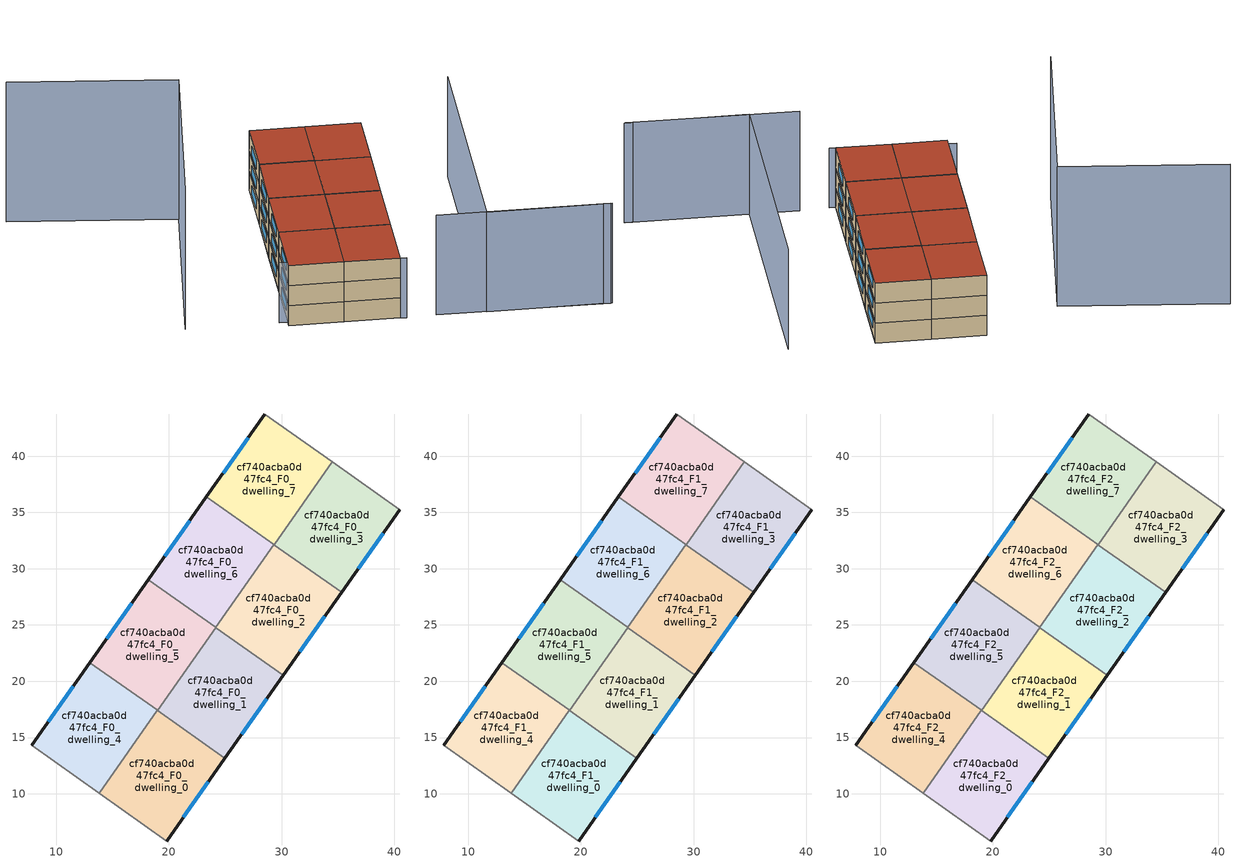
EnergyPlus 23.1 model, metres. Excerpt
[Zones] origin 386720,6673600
cf740acba0d47fc4_F0_dwelling_0
 floor ground (EU_floor_Construction): 24.97,13.18 19.78,5.81 13.79,10.06 18.96,17.41 z0
 wall outside (EU_wall_Construction): 19.78,5.81 24.97,13.18 z0:3
 wall to cf740acba0d47fc4_F0_dwelling_1 (EU_wall_Construction): 24.97,13.18 18.96,17.41 z0:3
 wall adiabatic (EU_wall_Construction): 13.79,10.06 19.78,5.81 z0:3
 wall to cf740acba0d47fc4_F0_dwelling_4 (EU_wall_Construction): 18.96,17.41 13.79,10.06 z0:3
 window (EU_Window_Construction): 21.26,7.92 23.49,11.07 z0.86:2.14
cf740acba0d47fc4_F0_dwelling_1
 floor ground (EU_floor_Construction): 30.15,20.53 24.97,13.18 18.96,17.41 24.14,24.76 z0
 wall outside (EU_wall_Construction): 24.97,13.18 30.15,20.53 z0:3
 wall to cf740acba0d47fc4_F0_dwelling_2 (EU_wall_Construction): 30.15,20.53 24.14,24.76 z0:3
 wall to cf740acba0d47fc4_F0_dwelling_5 (EU_wall_Construction): 24.14,24.76 18.98,17.44 z0:3
 wall to cf740acba0d47fc4_F0_dwelling_4 (EU_wall_Construction): 18.98,17.43 18.96,17.41 z0:3
 window (EU_Window_Construction): 26.45,15.28 28.67,18.43 z0.86:2.14
cf740acba0d47fc4_F0_dwelling_2
 floor ground (EU_floor_Construction): 35.33,27.89 30.15,20.53 24.14,24.76 29.32,32.12 z0
 wall outside (EU_wall_Construction): 30.15,20.53 35.33,27.89 z0:3
 wall to cf740acba0d47fc4_F0_dwelling_3 (EU_wall_Construction): 35.33,27.89 29.32,32.12 z0:3
 wall to cf740acba0d47fc4_F0_dwelling_6 (EU_wall_Construction): 29.32,32.12 24.16,24.79 z0:3
 wall to cf740acba0d47fc4_F0_dwelling_5 (EU_wall_Construction): 24.16,24.79 24.14,24.76 z0:3
 window (EU_Window_Construction): 31.63,22.64 33.85,25.79 z0.86:2.14
cf740acba0d47fc4_F0_dwelling_3
 floor ground (EU_floor_Construction): 40.51,35.24 35.33,27.89 29.32,32.12 34.51,39.49 z0
 wall outside (EU_wall_Construction): 35.33,27.89 40.51,35.24 z0:3
 wall adiabatic (EU_wall_Construction): 40.51,35.24 34.51,39.49 z0:3
 wall to cf740acba0d47fc4_F0_dwelling_7 (EU_wall_Construction): 34.51,39.49 29.34,32.15 z0:3
 wall to cf740acba0d47fc4_F0_dwelling_6 (EU_wall_Construction): 29.34,32.15 29.32,32.12 z0:3
 window (EU_Window_Construction): 36.81,29.99 39.03,33.14 z0.86:2.14
cf740acba0d47fc4_F0_dwelling_4
 floor ground (EU_floor_Construction): 18.98,17.43 13.79,10.06 7.8,14.3 12.98,21.66 z0
 wall outside (EU_wall_Construction): 12.98,21.66 7.8,14.3 z0:3
 wall to cf740acba0d47fc4_F0_dwelling_5 (EU_wall_Construction): 18.98,17.43 12.98,21.66 z0:3
 wall adiabatic (EU_wall_Construction): 7.8,14.3 13.79,10.06 z0:3
 window (EU_Window_Construction): 11.5,19.56 9.28,16.4 z0.86:2.14
cf740acba0d47fc4_F0_dwelling_5
 floor ground (EU_floor_Construction): 24.16,24.79 18.98,17.43 12.98,21.66 18.16,29.03 z0
 wall outside (EU_wall_Construction): 18.16,29.03 12.98,21.66 z0:3
 wall to cf740acba0d47fc4_F0_dwelling_6 (EU_wall_Construction): 24.16,24.79 18.16,29.03 z0:3
 window (EU_Window_Construction): 16.68,26.92 14.46,23.77 z0.86:2.14
cf740acba0d47fc4_F0_dwelling_6
 floor ground (EU_floor_Construction): 29.34,32.15 24.16,24.79 18.16,29.03 23.33,36.38 z0
 wall outside (EU_wall_Construction): 23.33,36.38 18.16,29.03 z0:3
 wall to cf740acba0d47fc4_F0_dwelling_7 (EU_wall_Construction): 29.34,32.15 23.33,36.38 z0:3
 window (EU_Window_Construction): 21.85,34.28 19.64,31.13 z0.86:2.14
cf740acba0d47fc4_F0_dwelling_7
 floor ground (EU_floor_Construction): 34.51,39.49 29.34,32.15 23.33,36.38 28.51,43.74 z0
 wall outside (EU_wall_Construction): 28.51,43.74 23.33,36.38 z0:3
 wall adiabatic (EU_wall_Construction): 34.51,39.49 28.51,43.74 z0:3
 window (EU_Window_Construction): 27.03,41.64 24.81,38.48 z0.86:2.14
cf740acba0d47fc4_F1_dwelling_0
 floor to cf740acba0d47fc4_F0_dwelling_0 (EU_floor_Construction): 24.97,13.18 19.78,5.81 13.79,10.06 18.96,17.41 z3
 wall outside (EU_wall_Construction): 19.78,5.81 24.97,13.18 z3:6
 wall to cf740acba0d47fc4_F1_dwelling_1 (EU_wall_Construction): 24.97,13.18 18.96,17.41 z3:6
 wall adiabatic (EU_wall_Construction): 13.79,10.06 19.78,5.81 z3:6
 wall to cf740acba0d47fc4_F1_dwelling_4 (EU_wall_Construction): 18.96,17.41 13.79,10.06 z3:6
 window (EU_Window_Construction): 21.26,7.92 23.49,11.07 z3.86:5.14
cf740acba0d47fc4_F1_dwelling_1
 floor to cf740acba0d47fc4_F0_dwelling_1 (EU_floor_Construction): 30.15,20.53 24.97,13.18 18.96,17.41 24.14,24.76 z3
 wall outside (EU_wall_Construction): 24.97,13.18 30.15,20.53 z3:6
 wall to cf740acba0d47fc4_F1_dwelling_2 (EU_wall_Construction): 30.15,20.53 24.14,24.76 z3:6
 wall to cf740acba0d47fc4_F1_dwelling_5 (EU_wall_Construction): 24.14,24.76 18.98,17.44 z3:6
 wall to cf740acba0d47fc4_F1_dwelling_4 (EU_wall_Construction): 18.98,17.43 18.96,17.41 z3:6
 window (EU_Window_Construction): 26.45,15.28 28.67,18.43 z3.86:5.14
cf740acba0d47fc4_F1_dwelling_2
 floor to cf740acba0d47fc4_F0_dwelling_2 (EU_floor_Construction): 35.33,27.89 30.15,20.53 24.14,24.76 29.32,32.12 z3
 wall outside (EU_wall_Construction): 30.15,20.53 35.33,27.89 z3:6
 wall to cf740acba0d47fc4_F1_dwelling_3 (EU_wall_Construction): 35.33,27.89 29.32,32.12 z3:6
 wall to cf740acba0d47fc4_F1_dwelling_6 (EU_wall_Construction): 29.32,32.12 24.16,24.79 z3:6
 wall to cf740acba0d47fc4_F1_dwelling_5 (EU_wall_Construction): 24.16,24.79 24.14,24.76 z3:6
 window (EU_Window_Construction): 31.63,22.64 33.85,25.79 z3.86:5.14
cf740acba0d47fc4_F1_dwelling_3
 floor to cf740acba0d47fc4_F0_dwelling_3 (EU_floor_Construction): 40.51,35.24 35.33,27.89 29.32,32.12 34.51,39.49 z3
 wall outside (EU_wall_Construction): 35.33,27.89 40.51,35.24 z3:6
 wall adiabatic (EU_wall_Construction): 40.51,35.24 34.51,39.49 z3:6
 wall to cf740acba0d47fc4_F1_dwelling_7 (EU_wall_Construction): 34.51,39.49 29.34,32.15 z3:6
 wall to cf740acba0d47fc4_F1_dwelling_6 (EU_wall_Construction): 29.34,32.15 29.32,32.12 z3:6
 window (EU_Window_Construction): 36.81,29.99 39.03,33.14 z3.86:5.14
cf740acba0d47fc4_F1_dwelling_4
 floor to cf740acba0d47fc4_F0_dwelling_4 (EU_floor_Construction): 18.98,17.43 13.79,10.06 7.8,14.3 12.98,21.66 z3
 wall outside (EU_wall_Construction): 12.98,21.66 7.8,14.3 z3:6
 wall to cf740acba0d47fc4_F1_dwelling_5 (EU_wall_Construction): 18.98,17.43 12.98,21.66 z3:6
 wall adiabatic (EU_wall_Construction): 7.8,14.3 13.79,10.06 z3:6
 window (EU_Window_Construction): 11.5,19.56 9.28,16.4 z3.86:5.14
cf740acba0d47fc4_F1_dwelling_5
 floor to cf740acba0d47fc4_F0_dwelling_5 (EU_floor_Construction): 24.16,24.79 18.98,17.43 12.98,21.66 18.16,29.03 z3
 wall outside (EU_wall_Construction): 18.16,29.03 12.98,21.66 z3:6
 wall to cf740acba0d47fc4_F1_dwelling_6 (EU_wall_Construction): 24.16,24.79 18.16,29.03 z3:6
 window (EU_Window_Construction): 16.68,26.92 14.46,23.77 z3.86:5.14
cf740acba0d47fc4_F1_dwelling_6
 floor to cf740acba0d47fc4_F0_dwelling_6 (EU_floor_Construction): 29.34,32.15 24.16,24.79 18.16,29.03 23.33,36.38 z3
 wall outside (EU_wall_Construction): 23.33,36.38 18.16,29.03 z3:6
 wall to cf740acba0d47fc4_F1_dwelling_7 (EU_wall_Construction): 29.34,32.15 23.33,36.38 z3:6
 window (EU_Window_Construction): 21.85,34.28 19.64,31.13 z3.86:5.14
cf740acba0d47fc4_F1_dwelling_7
 floor to cf740acba0d47fc4_F0_dwelling_7 (EU_floor_Construction): 34.51,39.49 29.34,32.15 23.33,36.38 28.51,43.74 z3
 wall outside (EU_wall_Construction): 28.51,43.74 23.33,36.38 z3:6
 wall adiabatic (EU_wall_Construction): 34.51,39.49 28.51,43.74 z3:6
 window (EU_Window_Construction): 27.03,41.64 24.81,38.48 z3.86:5.14
cf740acba0d47fc4_F2_dwelling_0
 floor to cf740acba0d47fc4_F1_dwelling_0 (EU_floor_Construction): 24.97,13.18 19.78,5.81 13.79,10.06 18.96,17.41 z6
 wall outside (EU_wall_Construction): 19.78,5.81 24.97,13.18 z6:9
 wall to cf740acba0d47fc4_F2_dwelling_1 (EU_wall_Construction): 24.97,13.18 18.96,17.41 z6:9
 wall adiabatic (EU_wall_Construction): 13.79,10.06 19.78,5.81 z6:9
 wall to cf740acba0d47fc4_F2_dwelling_4 (EU_wall_Construction): 18.96,17.41 13.79,10.06 z6:9
 window (EU_Window_Construction): 21.26,7.92 23.49,11.07 z6.86:8.14
 roof outside (EU_roof_Construction): 19.78,5.81 24.97,13.18 18.96,17.41 13.79,10.06 z9
cf740acba0d47fc4_F2_dwelling_1
 floor to cf740acba0d47fc4_F1_dwelling_1 (EU_floor_Construction): 30.15,20.53 24.97,13.18 18.96,17.41 24.14,24.76 z6
 wall outside (EU_wall_Construction): 24.97,13.18 30.15,20.53 z6:9
 wall to cf740acba0d47fc4_F2_dwelling_2 (EU_wall_Construction): 30.15,20.53 24.14,24.76 z6:9
 wall to cf740acba0d47fc4_F2_dwelling_5 (EU_wall_Construction): 24.14,24.76 18.98,17.44 z6:9
 wall to cf740acba0d47fc4_F2_dwelling_4 (EU_wall_Construction): 18.98,17.43 18.96,17.41 z6:9
 window (EU_Window_Construction): 26.45,15.28 28.67,18.43 z6.86:8.14
 roof outside (EU_roof_Construction): 24.97,13.18 30.15,20.53 24.14,24.76 18.96,17.41 z9
cf740acba0d47fc4_F2_dwelling_2
 floor to cf740acba0d47fc4_F1_dwelling_2 (EU_floor_Construction): 35.33,27.89 30.15,20.53 24.14,24.76 29.32,32.12 z6
 wall outside (EU_wall_Construction): 30.15,20.53 35.33,27.89 z6:9
 wall to cf740acba0d47fc4_F2_dwelling_3 (EU_wall_Construction): 35.33,27.89 29.32,32.12 z6:9
 wall to cf740acba0d47fc4_F2_dwelling_6 (EU_wall_Construction): 29.32,32.12 24.16,24.79 z6:9
 wall to cf740acba0d47fc4_F2_dwelling_5 (EU_wall_Construction): 24.16,24.79 24.14,24.76 z6:9
 window (EU_Window_Construction): 31.63,22.64 33.85,25.79 z6.86:8.14
 roof outside (EU_roof_Construction): 30.15,20.53 35.33,27.89 29.32,32.12 24.14,24.76 z9
cf740acba0d47fc4_F2_dwelling_3
 floor to cf740acba0d47fc4_F1_dwelling_3 (EU_floor_Construction): 40.51,35.24 35.33,27.89 29.32,32.12 34.51,39.49 z6
 wall outside (EU_wall_Construction): 35.33,27.89 40.51,35.24 z6:9
 wall adiabatic (EU_wall_Construction): 40.51,35.24 34.51,39.49 z6:9
 wall to cf740acba0d47fc4_F2_dwelling_7 (EU_wall_Construction): 34.51,39.49 29.34,32.15 z6:9
 wall to cf740acba0d47fc4_F2_dwelling_6 (EU_wall_Construction): 29.34,32.15 29.32,32.12 z6:9
 window (EU_Window_Construction): 36.81,29.99 39.03,33.14 z6.86:8.14
 roof outside (EU_roof_Construction): 35.33,27.89 40.51,35.24 34.51,39.49 29.32,32.12 z9
cf740acba0d47fc4_F2_dwelling_4
 floor to cf740acba0d47fc4_F1_dwelling_4 (EU_floor_Construction): 18.98,17.43 13.79,10.06 7.8,14.3 12.98,21.66 z6
 wall outside (EU_wall_Construction): 12.98,21.66 7.8,14.3 z6:9
 wall to cf740acba0d47fc4_F2_dwelling_5 (EU_wall_Construction): 18.98,17.43 12.98,21.66 z6:9
 wall adiabatic (EU_wall_Construction): 7.8,14.3 13.79,10.06 z6:9
 window (EU_Window_Construction): 11.5,19.56 9.28,16.4 z6.86:8.14
 roof outside (EU_roof_Construction): 13.79,10.06 18.98,17.43 12.98,21.66 7.8,14.3 z9
cf740acba0d47fc4_F2_dwelling_5
 floor to cf740acba0d47fc4_F1_dwelling_5 (EU_floor_Construction): 24.16,24.79 18.98,17.43 12.98,21.66 18.16,29.03 z6
 wall outside (EU_wall_Construction): 18.16,29.03 12.98,21.66 z6:9
 wall to cf740acba0d47fc4_F2_dwelling_6 (EU_wall_Construction): 24.16,24.79 18.16,29.03 z6:9
 window (EU_Window_Construction): 16.68,26.92 14.46,23.77 z6.86:8.14
 roof outside (EU_roof_Construction): 18.98,17.43 24.16,24.79 18.16,29.03 12.98,21.66 z9
cf740acba0d47fc4_F2_dwelling_6
 floor to cf740acba0d47fc4_F1_dwelling_6 (EU_floor_Construction): 29.34,32.15 24.16,24.79 18.16,29.03 23.33,36.38 z6
 wall outside (EU_wall_Construction): 23.33,36.38 18.16,29.03 z6:9
 wall to cf740acba0d47fc4_F2_dwelling_7 (EU_wall_Construction): 29.34,32.15 23.33,36.38 z6:9
 window (EU_Window_Construction): 21.85,34.28 19.64,31.13 z6.86:8.14
 roof outside (EU_roof_Construction): 24.16,24.79 29.34,32.15 23.33,36.38 18.16,29.03 z9
cf740acba0d47fc4_F2_dwelling_7
 floor to cf740acba0d47fc4_F1_dwelling_7 (EU_floor_Construction): 34.51,39.49 29.34,32.15 23.33,36.38 28.51,43.74 z6
 wall outside (EU_wall_Construction): 28.51,43.74 23.33,36.38 z6:9
 wall adiabatic (EU_wall_Construction): 34.51,39.49 28.51,43.74 z6:9
 window (EU_Window_Construction): 27.03,41.64 24.81,38.48 z6.86:8.14
 roof outside (EU_roof_Construction): 29.34,32.15 34.51,39.49 28.51,43.74 23.33,36.38 z9
shading: 23.74,3.17 42.42,-10.24 / 42.58,-10.34 29.07,-0.8 / 29.07,-0.8 49.86,28.61 z0:15; 7.47,15.75 20.43,5.25 z0:9; -0.22,59.58 16.61,44.58 / 16.61,44.58 -2.67,22.93 z0:21
[Building]
EU S2 Campaign: North Axis=0; Terrain=City; Solar Distribution=FullExterior
[Site:Location]
Helsinki-Vantaa.AP: Latitude=60.317; Longitude=24.963; Time Zone=2; Elevation=54.6
[SizingPeriod:WeatherFileDays]
AnnualSizingPeriod: Begin Month=1; Begin Day of Month=1; End Month=12; End Day of Month=31; Day of Week for Start Day=Monday; Use Weather File Daylight Saving Period=No; Use Weather File Rain and Snow Indicators=No
[MATERIAL]
EU_InternalMass_Material: Roughness=MediumRough; Thickness=0.1; Conductivity=1; Density=1800; Specific Heat=900; Thermal Absorptance=0.9; Solar Absorptance=0.7; Visible Absorptance=0.7
[MATERIAL:NOMASS] Roughness=MediumRough; Thermal Absorptance=0.9; Solar Absorptance=0.7; Visible Absorptance=0.7
Name | Thermal Resistance
EU_wall_NoMass | 1.10183
EU_roof_NoMass; EU_floor_NoMass | 1.70606
[WINDOWMATERIAL:SIMPLEGLAZINGSYSTEM]
EU_Window_SimpleGlazing: UFactor=3.11035; Solar Heat Gain Coefficient=0.8; Visible Transmittance=0.8
[CONSTRUCTION]
EU_wall_Construction: EU_wall_NoMass
EU_roof_Construction: EU_roof_NoMass
EU_floor_Construction: EU_floor_NoMass
EU_Window_Construction: EU_Window_SimpleGlazing
EU_InternalMass_Construction: EU_InternalMass_Material
[ZONE] Type=1; Multiplier=1; Ceiling Height=autocalculate; Floor Area=autocalculate; Part of Total Floor Area=Yes
Name | Volume
cf740acba0d47fc4_F0_dwelling_0; cf740acba0d47fc4_F1_dwelling_0; cf740acba0d47fc4_F2_dwelling_0; cf740acba0d47fc4_F0_dwelling_3; cf740acba0d47fc4_F1_dwelling_3; cf740acba0d47fc4_F2_dwelling_3 | 198.316
cf740acba0d47fc4_F0_dwelling_1; cf740acba0d47fc4_F1_dwelling_1; cf740acba0d47fc4_F2_dwelling_1; cf740acba0d47fc4_F0_dwelling_5; cf740acba0d47fc4_F1_dwelling_5; cf740acba0d47fc4_F2_dwelling_5 | 198.327
cf740acba0d47fc4_F0_dwelling_2; cf740acba0d47fc4_F1_dwelling_2; cf740acba0d47fc4_F2_dwelling_2 | 198.326
cf740acba0d47fc4_F0_dwelling_4; cf740acba0d47fc4_F1_dwelling_4; cf740acba0d47fc4_F2_dwelling_4 | 198.349
cf740acba0d47fc4_F0_dwelling_6; cf740acba0d47fc4_F1_dwelling_6; cf740acba0d47fc4_F2_dwelling_6 | 198.323
cf740acba0d47fc4_F0_dwelling_7; cf740acba0d47fc4_F1_dwelling_7; cf740acba0d47fc4_F2_dwelling_7 | 198.333
[INTERNALMASS] Construction=EU_InternalMass_Construction
Name | Zone or ZoneList | Surface Area
cf740acba0d47fc4_F0_dwelling_0_EU_InternalMass | cf740acba0d47fc4_F0_dwelling_0 | 66.1054
cf740acba0d47fc4_F0_dwelling_1_EU_InternalMass | cf740acba0d47fc4_F0_dwelling_1 | 66.1087
cf740acba0d47fc4_F0_dwelling_2_EU_InternalMass | cf740acba0d47fc4_F0_dwelling_2 | 66.1087
cf740acba0d47fc4_F0_dwelling_3_EU_InternalMass | cf740acba0d47fc4_F0_dwelling_3 | 66.1056
cf740acba0d47fc4_F0_dwelling_4_EU_InternalMass | cf740acba0d47fc4_F0_dwelling_4 | 66.1167
cf740acba0d47fc4_F0_dwelling_5_EU_InternalMass | cf740acba0d47fc4_F0_dwelling_5 | 66.109
cf740acba0d47fc4_F0_dwelling_6_EU_InternalMass | cf740acba0d47fc4_F0_dwelling_6 | 66.108
cf740acba0d47fc4_F0_dwelling_7_EU_InternalMass | cf740acba0d47fc4_F0_dwelling_7 | 66.1112
cf740acba0d47fc4_F1_dwelling_0_EU_InternalMass | cf740acba0d47fc4_F1_dwelling_0 | 66.1054
cf740acba0d47fc4_F1_dwelling_1_EU_InternalMass | cf740acba0d47fc4_F1_dwelling_1 | 66.1087
cf740acba0d47fc4_F1_dwelling_2_EU_InternalMass | cf740acba0d47fc4_F1_dwelling_2 | 66.1087
cf740acba0d47fc4_F1_dwelling_3_EU_InternalMass | cf740acba0d47fc4_F1_dwelling_3 | 66.1056
cf740acba0d47fc4_F1_dwelling_4_EU_InternalMass | cf740acba0d47fc4_F1_dwelling_4 | 66.1167
cf740acba0d47fc4_F1_dwelling_5_EU_InternalMass | cf740acba0d47fc4_F1_dwelling_5 | 66.109
cf740acba0d47fc4_F1_dwelling_6_EU_InternalMass | cf740acba0d47fc4_F1_dwelling_6 | 66.108
cf740acba0d47fc4_F1_dwelling_7_EU_InternalMass | cf740acba0d47fc4_F1_dwelling_7 | 66.1112
cf740acba0d47fc4_F2_dwelling_0_EU_InternalMass | cf740acba0d47fc4_F2_dwelling_0 | 66.1054
cf740acba0d47fc4_F2_dwelling_1_EU_InternalMass | cf740acba0d47fc4_F2_dwelling_1 | 66.1087
cf740acba0d47fc4_F2_dwelling_2_EU_InternalMass | cf740acba0d47fc4_F2_dwelling_2 | 66.1087
cf740acba0d47fc4_F2_dwelling_3_EU_InternalMass | cf740acba0d47fc4_F2_dwelling_3 | 66.1056
cf740acba0d47fc4_F2_dwelling_4_EU_InternalMass | cf740acba0d47fc4_F2_dwelling_4 | 66.1167
cf740acba0d47fc4_F2_dwelling_5_EU_InternalMass | cf740acba0d47fc4_F2_dwelling_5 | 66.109
cf740acba0d47fc4_F2_dwelling_6_EU_InternalMass | cf740acba0d47fc4_F2_dwelling_6 | 66.108
cf740acba0d47fc4_F2_dwelling_7_EU_InternalMass | cf740acba0d47fc4_F2_dwelling_7 | 66.1112
[OTHEREQUIPMENT] Fuel Type=Electricity; Design Level Calculation Method=Watts/Area; Power per Zone Floor Area=1; Fraction Latent=0; Fraction Radiant=0; Fraction Lost=0; Carbon Dioxide Generation Rate=0; EndUse Subcategory=EU_Step8_InternalGains
Name | Zone or ZoneList or Space or SpaceList | Schedule
EU_Step8_InternalGain_cf740acba0d47fc4_F0_dwelling_0_f000 | cf740acba0d47fc4_F0_dwelling_0 | EU_Step8_GainSchedule_cf740acba0d47fc4_F0_dwelling_0_f000
EU_Step8_InternalGain_cf740acba0d47fc4_F0_dwelling_1_f000 | cf740acba0d47fc4_F0_dwelling_1 | EU_Step8_GainSchedule_cf740acba0d47fc4_F0_dwelling_1_f000
EU_Step8_InternalGain_cf740acba0d47fc4_F0_dwelling_2_f000 | cf740acba0d47fc4_F0_dwelling_2 | EU_Step8_GainSchedule_cf740acba0d47fc4_F0_dwelling_2_f000
EU_Step8_InternalGain_cf740acba0d47fc4_F0_dwelling_3_f000 | cf740acba0d47fc4_F0_dwelling_3 | EU_Step8_GainSchedule_cf740acba0d47fc4_F0_dwelling_3_f000
EU_Step8_InternalGain_cf740acba0d47fc4_F0_dwelling_4_f000 | cf740acba0d47fc4_F0_dwelling_4 | EU_Step8_GainSchedule_cf740acba0d47fc4_F0_dwelling_4_f000
EU_Step8_InternalGain_cf740acba0d47fc4_F0_dwelling_5_f000 | cf740acba0d47fc4_F0_dwelling_5 | EU_Step8_GainSchedule_cf740acba0d47fc4_F0_dwelling_5_f000
EU_Step8_InternalGain_cf740acba0d47fc4_F0_dwelling_6_f000 | cf740acba0d47fc4_F0_dwelling_6 | EU_Step8_GainSchedule_cf740acba0d47fc4_F0_dwelling_6_f000
EU_Step8_InternalGain_cf740acba0d47fc4_F0_dwelling_7_f000 | cf740acba0d47fc4_F0_dwelling_7 | EU_Step8_GainSchedule_cf740acba0d47fc4_F0_dwelling_7_f000
EU_Step8_InternalGain_cf740acba0d47fc4_F1_dwelling_0_f000 | cf740acba0d47fc4_F1_dwelling_0 | EU_Step8_GainSchedule_cf740acba0d47fc4_F1_dwelling_0_f000
EU_Step8_InternalGain_cf740acba0d47fc4_F1_dwelling_1_f000 | cf740acba0d47fc4_F1_dwelling_1 | EU_Step8_GainSchedule_cf740acba0d47fc4_F1_dwelling_1_f000
EU_Step8_InternalGain_cf740acba0d47fc4_F1_dwelling_2_f000 | cf740acba0d47fc4_F1_dwelling_2 | EU_Step8_GainSchedule_cf740acba0d47fc4_F1_dwelling_2_f000
EU_Step8_InternalGain_cf740acba0d47fc4_F1_dwelling_3_f000 | cf740acba0d47fc4_F1_dwelling_3 | EU_Step8_GainSchedule_cf740acba0d47fc4_F1_dwelling_3_f000
EU_Step8_InternalGain_cf740acba0d47fc4_F1_dwelling_4_f000 | cf740acba0d47fc4_F1_dwelling_4 | EU_Step8_GainSchedule_cf740acba0d47fc4_F1_dwelling_4_f000
EU_Step8_InternalGain_cf740acba0d47fc4_F1_dwelling_5_f000 | cf740acba0d47fc4_F1_dwelling_5 | EU_Step8_GainSchedule_cf740acba0d47fc4_F1_dwelling_5_f000
EU_Step8_InternalGain_cf740acba0d47fc4_F1_dwelling_6_f000 | cf740acba0d47fc4_F1_dwelling_6 | EU_Step8_GainSchedule_cf740acba0d47fc4_F1_dwelling_6_f000
EU_Step8_InternalGain_cf740acba0d47fc4_F1_dwelling_7_f000 | cf740acba0d47fc4_F1_dwelling_7 | EU_Step8_GainSchedule_cf740acba0d47fc4_F1_dwelling_7_f000
EU_Step8_InternalGain_cf740acba0d47fc4_F2_dwelling_0_f000 | cf740acba0d47fc4_F2_dwelling_0 | EU_Step8_GainSchedule_cf740acba0d47fc4_F2_dwelling_0_f000
EU_Step8_InternalGain_cf740acba0d47fc4_F2_dwelling_1_f000 | cf740acba0d47fc4_F2_dwelling_1 | EU_Step8_GainSchedule_cf740acba0d47fc4_F2_dwelling_1_f000
EU_Step8_InternalGain_cf740acba0d47fc4_F2_dwelling_2_f000 | cf740acba0d47fc4_F2_dwelling_2 | EU_Step8_GainSchedule_cf740acba0d47fc4_F2_dwelling_2_f000
EU_Step8_InternalGain_cf740acba0d47fc4_F2_dwelling_3_f000 | cf740acba0d47fc4_F2_dwelling_3 | EU_Step8_GainSchedule_cf740acba0d47fc4_F2_dwelling_3_f000
EU_Step8_InternalGain_cf740acba0d47fc4_F2_dwelling_4_f000 | cf740acba0d47fc4_F2_dwelling_4 | EU_Step8_GainSchedule_cf740acba0d47fc4_F2_dwelling_4_f000
EU_Step8_InternalGain_cf740acba0d47fc4_F2_dwelling_5_f000 | cf740acba0d47fc4_F2_dwelling_5 | EU_Step8_GainSchedule_cf740acba0d47fc4_F2_dwelling_5_f000
EU_Step8_InternalGain_cf740acba0d47fc4_F2_dwelling_6_f000 | cf740acba0d47fc4_F2_dwelling_6 | EU_Step8_GainSchedule_cf740acba0d47fc4_F2_dwelling_6_f000
EU_Step8_InternalGain_cf740acba0d47fc4_F2_dwelling_7_f000 | cf740acba0d47fc4_F2_dwelling_7 | EU_Step8_GainSchedule_cf740acba0d47fc4_F2_dwelling_7_f000
[ZONEVENTILATION:DESIGNFLOWRATE] Schedule=EU_AlwaysOn; Design Flow Rate Calculation Method=AirChanges/Hour; Air Changes per Hour=0.756316; Ventilation Type=Natural; Fan Pressure Rise=0; Fan Total Efficiency=1; Constant Term Coefficient=1; Temperature Term Coefficient=0; Velocity Term Coefficient=0; Velocity Squared Term Coefficient=0; Minimum Indoor Temperature=-100; Maximum Indoor Temperature=100; Delta Temperature=-100; Minimum Outdoor Temperature=-100; Maximum Outdoor Temperature=100; Maximum Wind Speed=40
Name | Zone or ZoneList or Space or SpaceList
EU_ConstantAir_cf740acba0d47fc4_F0_dwelling_0 | cf740acba0d47fc4_F0_dwelling_0
EU_ConstantAir_cf740acba0d47fc4_F0_dwelling_1 | cf740acba0d47fc4_F0_dwelling_1
EU_ConstantAir_cf740acba0d47fc4_F0_dwelling_2 | cf740acba0d47fc4_F0_dwelling_2
EU_ConstantAir_cf740acba0d47fc4_F0_dwelling_3 | cf740acba0d47fc4_F0_dwelling_3
EU_ConstantAir_cf740acba0d47fc4_F0_dwelling_4 | cf740acba0d47fc4_F0_dwelling_4
EU_ConstantAir_cf740acba0d47fc4_F0_dwelling_5 | cf740acba0d47fc4_F0_dwelling_5
EU_ConstantAir_cf740acba0d47fc4_F0_dwelling_6 | cf740acba0d47fc4_F0_dwelling_6
EU_ConstantAir_cf740acba0d47fc4_F0_dwelling_7 | cf740acba0d47fc4_F0_dwelling_7
EU_ConstantAir_cf740acba0d47fc4_F1_dwelling_0 | cf740acba0d47fc4_F1_dwelling_0
EU_ConstantAir_cf740acba0d47fc4_F1_dwelling_1 | cf740acba0d47fc4_F1_dwelling_1
EU_ConstantAir_cf740acba0d47fc4_F1_dwelling_2 | cf740acba0d47fc4_F1_dwelling_2
EU_ConstantAir_cf740acba0d47fc4_F1_dwelling_3 | cf740acba0d47fc4_F1_dwelling_3
EU_ConstantAir_cf740acba0d47fc4_F1_dwelling_4 | cf740acba0d47fc4_F1_dwelling_4
EU_ConstantAir_cf740acba0d47fc4_F1_dwelling_5 | cf740acba0d47fc4_F1_dwelling_5
EU_ConstantAir_cf740acba0d47fc4_F1_dwelling_6 | cf740acba0d47fc4_F1_dwelling_6
EU_ConstantAir_cf740acba0d47fc4_F1_dwelling_7 | cf740acba0d47fc4_F1_dwelling_7
EU_ConstantAir_cf740acba0d47fc4_F2_dwelling_0 | cf740acba0d47fc4_F2_dwelling_0
EU_ConstantAir_cf740acba0d47fc4_F2_dwelling_1 | cf740acba0d47fc4_F2_dwelling_1
EU_ConstantAir_cf740acba0d47fc4_F2_dwelling_2 | cf740acba0d47fc4_F2_dwelling_2
EU_ConstantAir_cf740acba0d47fc4_F2_dwelling_3 | cf740acba0d47fc4_F2_dwelling_3
EU_ConstantAir_cf740acba0d47fc4_F2_dwelling_4 | cf740acba0d47fc4_F2_dwelling_4
EU_ConstantAir_cf740acba0d47fc4_F2_dwelling_5 | cf740acba0d47fc4_F2_dwelling_5
EU_ConstantAir_cf740acba0d47fc4_F2_dwelling_6 | cf740acba0d47fc4_F2_dwelling_6
EU_ConstantAir_cf740acba0d47fc4_F2_dwelling_7 | cf740acba0d47fc4_F2_dwelling_7
[HVACTEMPLATE:THERMOSTAT] Constant Heating Setpoint=20; Constant Cooling Setpoint=50
EU_HeatOnly_cf740acba0d47fc4_F0_dwelling_0; EU_HeatOnly_cf740acba0d47fc4_F0_dwelling_1; EU_HeatOnly_cf740acba0d47fc4_F0_dwelling_2; EU_HeatOnly_cf740acba0d47fc4_F0_dwelling_3; EU_HeatOnly_cf740acba0d47fc4_F0_dwelling_4; EU_HeatOnly_cf740acba0d47fc4_F0_dwelling_5; EU_HeatOnly_cf740acba0d47fc4_F0_dwelling_6; EU_HeatOnly_cf740acba0d47fc4_F0_dwelling_7; EU_HeatOnly_cf740acba0d47fc4_F1_dwelling_0; EU_HeatOnly_cf740acba0d47fc4_F1_dwelling_1; EU_HeatOnly_cf740acba0d47fc4_F1_dwelling_2; EU_HeatOnly_cf740acba0d47fc4_F1_dwelling_3; EU_HeatOnly_cf740acba0d47fc4_F1_dwelling_4; EU_HeatOnly_cf740acba0d47fc4_F1_dwelling_5; EU_HeatOnly_cf740acba0d47fc4_F1_dwelling_6; EU_HeatOnly_cf740acba0d47fc4_F1_dwelling_7; EU_HeatOnly_cf740acba0d47fc4_F2_dwelling_0; EU_HeatOnly_cf740acba0d47fc4_F2_dwelling_1; EU_HeatOnly_cf740acba0d47fc4_F2_dwelling_2; EU_HeatOnly_cf740acba0d47fc4_F2_dwelling_3; EU_HeatOnly_cf740acba0d47fc4_F2_dwelling_4; EU_HeatOnly_cf740acba0d47fc4_F2_dwelling_5; EU_HeatOnly_cf740acba0d47fc4_F2_dwelling_6; EU_HeatOnly_cf740acba0d47fc4_F2_dwelling_7
[HVACTEMPLATE:ZONE:IDEALLOADSAIRSYSTEM] System Availability Schedule=EU_AlwaysOn; Maximum Heating Supply Air Temperature=50; Minimum Cooling Supply Air Temperature=13; Maximum Heating Supply Air Humidity Ratio=0.0156; Minimum Cooling Supply Air Humidity Ratio=0.0077; Heating Limit=NoLimit; Cooling Limit=NoLimit; Heating Availability Schedule=EU_AlwaysOn; Cooling Availability Schedule=EU_CoolingOff; Dehumidification Control Type=ConstantSensibleHeatRatio; Cooling Sensible Heat Ratio=0.7; Dehumidification Setpoint=60; Humidification Control Type=None; Humidification Setpoint=30; Outdoor Air Method=None; Outdoor Air Flow Rate per Person=0.00944; Outdoor Air Flow Rate per Zone Floor Area=0; Outdoor Air Flow Rate per Zone=0; Demand Controlled Ventilation Type=None; Outdoor Air Economizer Type=NoEconomizer; Heat Recovery Type=None; Sensible Heat Recovery Effectiveness=0.7; Latent Heat Recovery Effectiveness=0.65
Name | Template Thermostat
cf740acba0d47fc4_F0_dwelling_0 | EU_HeatOnly_cf740acba0d47fc4_F0_dwelling_0
cf740acba0d47fc4_F0_dwelling_1 | EU_HeatOnly_cf740acba0d47fc4_F0_dwelling_1
cf740acba0d47fc4_F0_dwelling_2 | EU_HeatOnly_cf740acba0d47fc4_F0_dwelling_2
cf740acba0d47fc4_F0_dwelling_3 | EU_HeatOnly_cf740acba0d47fc4_F0_dwelling_3
cf740acba0d47fc4_F0_dwelling_4 | EU_HeatOnly_cf740acba0d47fc4_F0_dwelling_4
cf740acba0d47fc4_F0_dwelling_5 | EU_HeatOnly_cf740acba0d47fc4_F0_dwelling_5
cf740acba0d47fc4_F0_dwelling_6 | EU_HeatOnly_cf740acba0d47fc4_F0_dwelling_6
cf740acba0d47fc4_F0_dwelling_7 | EU_HeatOnly_cf740acba0d47fc4_F0_dwelling_7
cf740acba0d47fc4_F1_dwelling_0 | EU_HeatOnly_cf740acba0d47fc4_F1_dwelling_0
cf740acba0d47fc4_F1_dwelling_1 | EU_HeatOnly_cf740acba0d47fc4_F1_dwelling_1
cf740acba0d47fc4_F1_dwelling_2 | EU_HeatOnly_cf740acba0d47fc4_F1_dwelling_2
cf740acba0d47fc4_F1_dwelling_3 | EU_HeatOnly_cf740acba0d47fc4_F1_dwelling_3
cf740acba0d47fc4_F1_dwelling_4 | EU_HeatOnly_cf740acba0d47fc4_F1_dwelling_4
cf740acba0d47fc4_F1_dwelling_5 | EU_HeatOnly_cf740acba0d47fc4_F1_dwelling_5
cf740acba0d47fc4_F1_dwelling_6 | EU_HeatOnly_cf740acba0d47fc4_F1_dwelling_6
cf740acba0d47fc4_F1_dwelling_7 | EU_HeatOnly_cf740acba0d47fc4_F1_dwelling_7
cf740acba0d47fc4_F2_dwelling_0 | EU_HeatOnly_cf740acba0d47fc4_F2_dwelling_0
cf740acba0d47fc4_F2_dwelling_1 | EU_HeatOnly_cf740acba0d47fc4_F2_dwelling_1
cf740acba0d47fc4_F2_dwelling_2 | EU_HeatOnly_cf740acba0d47fc4_F2_dwelling_2
cf740acba0d47fc4_F2_dwelling_3 | EU_HeatOnly_cf740acba0d47fc4_F2_dwelling_3
cf740acba0d47fc4_F2_dwelling_4 | EU_HeatOnly_cf740acba0d47fc4_F2_dwelling_4
cf740acba0d47fc4_F2_dwelling_5 | EU_HeatOnly_cf740acba0d47fc4_F2_dwelling_5
cf740acba0d47fc4_F2_dwelling_6 | EU_HeatOnly_cf740acba0d47fc4_F2_dwelling_6
cf740acba0d47fc4_F2_dwelling_7 | EU_HeatOnly_cf740acba0d47fc4_F2_dwelling_7
[SIZING:ZONE] Zone Cooling Design Supply Air Temperature Input Method=SupplyAirTemperature; Zone Cooling Design Supply Air Temperature=13; Zone Heating Design Supply Air Temperature Input Method=SupplyAirTemperature; Zone Heating Design Supply Air Temperature=50; Zone Cooling Design Supply Air Humidity Ratio=0.008; Zone Heating Design Supply Air Humidity Ratio=0.008; Cooling Design Air Flow Method=DesignDay; Cooling Design Air Flow Rate=0; Cooling Minimum Air Flow per Zone Floor Area=0.000762; Cooling Minimum Air Flow=0; Cooling Minimum Air Flow Fraction=0.2; Heating Design Air Flow Method=DesignDay; Heating Design Air Flow Rate=0; Heating Maximum Air Flow per Zone Floor Area=0.002032; Heating Maximum Air Flow=0.141576; Heating Maximum Air Flow Fraction=0.3; Account for Dedicated Outdoor Air System=No; Dedicated Outdoor Air System Control Strategy=NeutralSupplyAir; Dedicated Outdoor Air Low Setpoint Temperature for Design=autosize; Dedicated Outdoor Air High Setpoint Temperature for Design=autosize; Zone Load Sizing Method=Sensible Load Only No Latent Load; Zone Latent Cooling Design Supply Air Humidity Ratio Input Method=HumidityRatioDifference; Zone Cooling Design Supply Air Humidity Ratio Difference=0.005; Zone Latent Heating Design Supply Air Humidity Ratio Input Method=HumidityRatioDifference; Zone Humidification Design Supply Air Humidity Ratio Difference=0.005
cf740acba0d47fc4_F0_dwelling_0; cf740acba0d47fc4_F0_dwelling_1; cf740acba0d47fc4_F0_dwelling_2; cf740acba0d47fc4_F0_dwelling_3; cf740acba0d47fc4_F0_dwelling_4; cf740acba0d47fc4_F0_dwelling_5; cf740acba0d47fc4_F0_dwelling_6; cf740acba0d47fc4_F0_dwelling_7; cf740acba0d47fc4_F1_dwelling_0; cf740acba0d47fc4_F1_dwelling_1; cf740acba0d47fc4_F1_dwelling_2; cf740acba0d47fc4_F1_dwelling_3; cf740acba0d47fc4_F1_dwelling_4; cf740acba0d47fc4_F1_dwelling_5; cf740acba0d47fc4_F1_dwelling_6; cf740acba0d47fc4_F1_dwelling_7; cf740acba0d47fc4_F2_dwelling_0; cf740acba0d47fc4_F2_dwelling_1; cf740acba0d47fc4_F2_dwelling_2; cf740acba0d47fc4_F2_dwelling_3; cf740acba0d47fc4_F2_dwelling_4; cf740acba0d47fc4_F2_dwelling_5; cf740acba0d47fc4_F2_dwelling_6; cf740acba0d47fc4_F2_dwelling_7
[SCHEDULE:CONSTANT]
Name | Hourly Value
EU_AlwaysOn | 1
EU_CoolingOff | 0
[SCHEDULE:FILE] Column Number=1; Rows to Skip at Top=0; Number of Hours of Data=8760; Column Separator=Comma; Interpolate to Timestep=No; Minutes per Item=60; Adjust Schedule for Daylight Savings=Yes
Name | File
EU_Step8_GainSchedule_cf740acba0d47fc4_F0_dwelling_0_f000 | ../../schedules/cf740acba0d47fc4/cf740acba0d47fc4_F0_dwelling_0_f000_gain.csv
EU_Step8_GainSchedule_cf740acba0d47fc4_F0_dwelling_1_f000 | ../../schedules/cf740acba0d47fc4/cf740acba0d47fc4_F0_dwelling_1_f000_gain.csv
EU_Step8_GainSchedule_cf740acba0d47fc4_F0_dwelling_2_f000 | ../../schedules/cf740acba0d47fc4/cf740acba0d47fc4_F0_dwelling_2_f000_gain.csv
EU_Step8_GainSchedule_cf740acba0d47fc4_F0_dwelling_3_f000 | ../../schedules/cf740acba0d47fc4/cf740acba0d47fc4_F0_dwelling_3_f000_gain.csv
EU_Step8_GainSchedule_cf740acba0d47fc4_F0_dwelling_4_f000 | ../../schedules/cf740acba0d47fc4/cf740acba0d47fc4_F0_dwelling_4_f000_gain.csv
EU_Step8_GainSchedule_cf740acba0d47fc4_F0_dwelling_5_f000 | ../../schedules/cf740acba0d47fc4/cf740acba0d47fc4_F0_dwelling_5_f000_gain.csv
EU_Step8_GainSchedule_cf740acba0d47fc4_F0_dwelling_6_f000 | ../../schedules/cf740acba0d47fc4/cf740acba0d47fc4_F0_dwelling_6_f000_gain.csv
EU_Step8_GainSchedule_cf740acba0d47fc4_F0_dwelling_7_f000 | ../../schedules/cf740acba0d47fc4/cf740acba0d47fc4_F0_dwelling_7_f000_gain.csv
EU_Step8_GainSchedule_cf740acba0d47fc4_F1_dwelling_0_f000 | ../../schedules/cf740acba0d47fc4/cf740acba0d47fc4_F1_dwelling_0_f000_gain.csv
EU_Step8_GainSchedule_cf740acba0d47fc4_F1_dwelling_1_f000 | ../../schedules/cf740acba0d47fc4/cf740acba0d47fc4_F1_dwelling_1_f000_gain.csv
EU_Step8_GainSchedule_cf740acba0d47fc4_F1_dwelling_2_f000 | ../../schedules/cf740acba0d47fc4/cf740acba0d47fc4_F1_dwelling_2_f000_gain.csv
EU_Step8_GainSchedule_cf740acba0d47fc4_F1_dwelling_3_f000 | ../../schedules/cf740acba0d47fc4/cf740acba0d47fc4_F1_dwelling_3_f000_gain.csv
EU_Step8_GainSchedule_cf740acba0d47fc4_F1_dwelling_4_f000 | ../../schedules/cf740acba0d47fc4/cf740acba0d47fc4_F1_dwelling_4_f000_gain.csv
EU_Step8_GainSchedule_cf740acba0d47fc4_F1_dwelling_5_f000 | ../../schedules/cf740acba0d47fc4/cf740acba0d47fc4_F1_dwelling_5_f000_gain.csv
EU_Step8_GainSchedule_cf740acba0d47fc4_F1_dwelling_6_f000 | ../../schedules/cf740acba0d47fc4/cf740acba0d47fc4_F1_dwelling_6_f000_gain.csv
EU_Step8_GainSchedule_cf740acba0d47fc4_F1_dwelling_7_f000 | ../../schedules/cf740acba0d47fc4/cf740acba0d47fc4_F1_dwelling_7_f000_gain.csv
EU_Step8_GainSchedule_cf740acba0d47fc4_F2_dwelling_0_f000 | ../../schedules/cf740acba0d47fc4/cf740acba0d47fc4_F2_dwelling_0_f000_gain.csv
EU_Step8_GainSchedule_cf740acba0d47fc4_F2_dwelling_1_f000 | ../../schedules/cf740acba0d47fc4/cf740acba0d47fc4_F2_dwelling_1_f000_gain.csv
EU_Step8_GainSchedule_cf740acba0d47fc4_F2_dwelling_2_f000 | ../../schedules/cf740acba0d47fc4/cf740acba0d47fc4_F2_dwelling_2_f000_gain.csv
EU_Step8_GainSchedule_cf740acba0d47fc4_F2_dwelling_3_f000 | ../../schedules/cf740acba0d47fc4/cf740acba0d47fc4_F2_dwelling_3_f000_gain.csv
EU_Step8_GainSchedule_cf740acba0d47fc4_F2_dwelling_4_f000 | ../../schedules/cf740acba0d47fc4/cf740acba0d47fc4_F2_dwelling_4_f000_gain.csv
EU_Step8_GainSchedule_cf740acba0d47fc4_F2_dwelling_5_f000 | ../../schedules/cf740acba0d47fc4/cf740acba0d47fc4_F2_dwelling_5_f000_gain.csv
EU_Step8_GainSchedule_cf740acba0d47fc4_F2_dwelling_6_f000 | ../../schedules/cf740acba0d47fc4/cf740acba0d47fc4_F2_dwelling_6_f000_gain.csv
EU_Step8_GainSchedule_cf740acba0d47fc4_F2_dwelling_7_f000 | ../../schedules/cf740acba0d47fc4/cf740acba0d47fc4_F2_dwelling_7_f000_gain.csv
